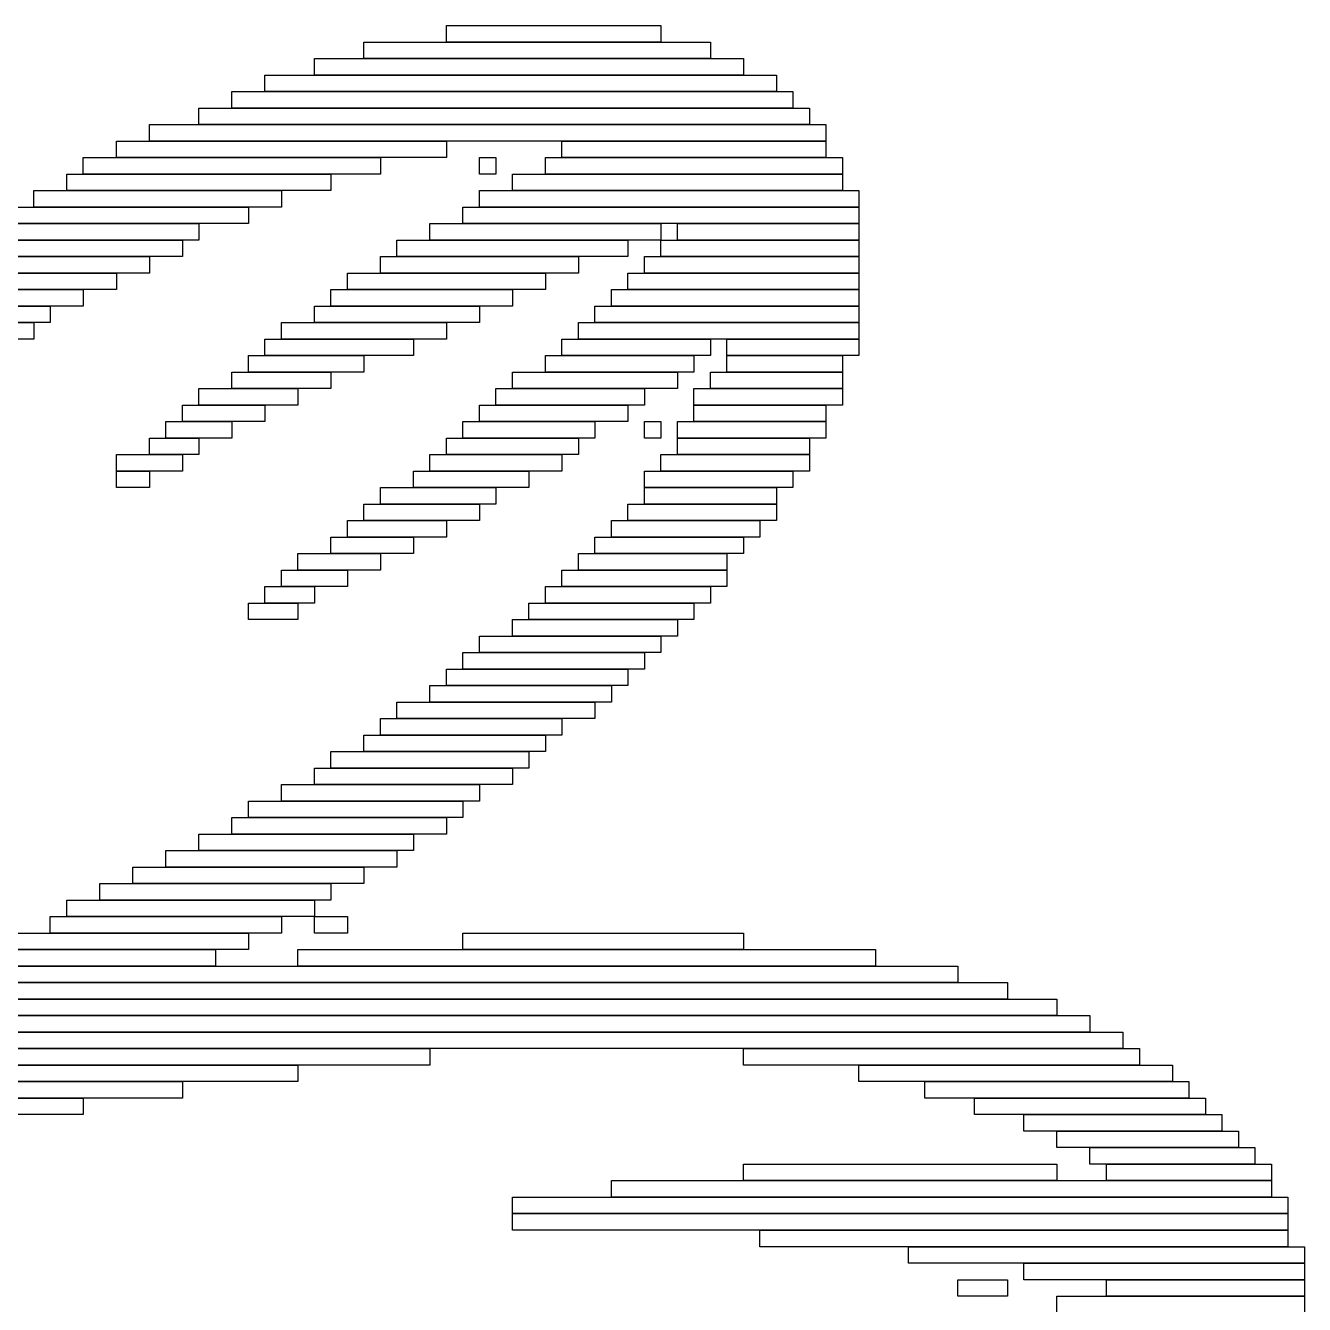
# Model space of a CAD drawing. Extents: x 374 to 650, y 311 to 714.
# Drawn here: x 572.5 to 650, y 589.5 to 667 of the extents above; entities that cross this region are included whole.
import ezdxf

# ---------------------------------------------------------------- set-up
doc = ezdxf.new("R2010")
doc.units = 0

msp = doc.modelspace()

# ---------------------------------------------------------------- linework, layer by layer
for p, q in [((598, 667), (611, 667)), ((598, 666), (598, 667)), ((611, 667), (611, 666)), ((593, 666), (614, 666)), ((593, 665), (593, 666)), ((611, 666), (598, 666)), ((614, 666), (614, 665)), ((590, 665), (616, 665)), ((590, 664), (590, 665)), ((614, 665), (593, 665)), ((616, 665), (616, 664)), ((587, 664), (618, 664)), ((587, 663), (587, 664)), ((616, 664), (590, 664)), ((618, 664), (618, 663)), ((585, 663), (619, 663)), ((585, 662), (585, 663)), ((618, 663), (587, 663)), ((619, 663), (619, 662)), ((583, 662), (620, 662)), ((583, 661), (583, 662)), ((619, 662), (585, 662)), ((620, 662), (620, 661)), ((580, 661), (621, 661)), ((580, 660), (580, 661)), ((620, 661), (583, 661)), ((621, 661), (621, 660)), ((578, 660), (598, 660)), ((578, 659), (578, 660)), ((621, 660), (580, 660)), ((598, 660), (598, 659)), ((605, 660), (621, 660)), ((605, 659), (605, 660)), ((621, 660), (621, 659)), ((576, 659), (594, 659)), ((576, 658), (576, 659)), ((598, 659), (578, 659)), ((594, 659), (594, 658)), ((600, 659), (601, 659)), ((600, 658), (600, 659)), ((601, 659), (601, 658)), ((604, 659), (622, 659)), ((604, 658), (604, 659)), ((621, 659), (605, 659)), ((622, 659), (622, 658)), ((575, 658), (591, 658)), ((575, 657), (575, 658)), ((594, 658), (576, 658)), ((591, 658), (591, 657)), ((601, 658), (600, 658)), ((602, 658), (622, 658)), ((602, 657), (602, 658)), ((622, 658), (604, 658)), ((622, 658), (622, 657)), ((573, 657), (588, 657)), ((573, 656), (573, 657)), ((591, 657), (575, 657)), ((588, 657), (588, 656)), ((600, 657), (623, 657)), ((600, 656), (600, 657)), ((622, 657), (602, 657)), ((623, 657), (623, 656)), ((571, 656), (586, 656)), ((588, 656), (573, 656)), ((586, 656), (586, 655)), ((599, 656), (623, 656)), ((599, 655), (599, 656)), ((623, 656), (600, 656)), ((623, 656), (623, 655)), ((570, 655), (583, 655)), ((586, 655), (571, 655)), ((583, 655), (583, 654)), ((597, 655), (611, 655)), ((597, 654), (597, 655)), ((623, 655), (599, 655)), ((611, 655), (611, 654)), ((612, 655), (623, 655)), ((612, 654), (612, 655)), ((623, 655), (623, 654)), ((568, 654), (582, 654)), ((583, 654), (570, 654)), ((582, 654), (582, 653)), ((595, 654), (609, 654)), ((595, 653), (595, 654)), ((611, 654), (597, 654)), ((609, 654), (609, 653)), ((611, 654), (623, 654)), ((611, 653), (611, 654)), ((623, 654), (612, 654)), ((623, 654), (623, 653)), ((567, 653), (580, 653)), ((582, 653), (568, 653)), ((580, 653), (580, 652)), ((594, 653), (606, 653)), ((594, 652), (594, 653)), ((609, 653), (595, 653)), ((606, 653), (606, 652)), ((610, 653), (623, 653)), ((610, 652), (610, 653)), ((623, 653), (611, 653)), ((623, 653), (623, 652)), ((565, 652), (578, 652)), ((580, 652), (567, 652)), ((578, 652), (578, 651)), ((592, 652), (604, 652)), ((592, 651), (592, 652)), ((606, 652), (594, 652)), ((604, 652), (604, 651)), ((609, 652), (623, 652)), ((609, 651), (609, 652)), ((623, 652), (610, 652)), ((623, 652), (623, 651)), ((564, 651), (576, 651)), ((578, 651), (565, 651)), ((576, 651), (576, 650)), ((591, 651), (602, 651)), ((591, 650), (591, 651)), ((604, 651), (592, 651)), ((602, 651), (602, 650)), ((608, 651), (623, 651)), ((608, 650), (608, 651)), ((623, 651), (609, 651)), ((623, 651), (623, 650)), ((562, 650), (574, 650)), ((576, 650), (564, 650)), ((574, 650), (574, 649)), ((590, 650), (600, 650)), ((590, 649), (590, 650)), ((602, 650), (591, 650)), ((600, 650), (600, 649)), ((607, 650), (623, 650)), ((607, 649), (607, 650)), ((623, 650), (608, 650)), ((623, 650), (623, 649)), ((561, 649), (573, 649)), ((574, 649), (562, 649)), ((573, 649), (573, 648)), ((588, 649), (598, 649)), ((588, 648), (588, 649)), ((600, 649), (590, 649)), ((598, 649), (598, 648)), ((606, 649), (623, 649)), ((606, 648), (606, 649)), ((623, 649), (607, 649)), ((623, 649), (623, 648)), ((573, 648), (561, 648)), ((587, 648), (596, 648)), ((587, 647), (587, 648)), ((598, 648), (588, 648)), ((596, 648), (596, 647)), ((605, 648), (614, 648)), ((605, 647), (605, 648)), ((623, 648), (606, 648)), ((614, 648), (614, 647)), ((615, 648), (623, 648)), ((615, 647), (615, 648)), ((623, 648), (623, 647)), ((586, 647), (593, 647)), ((586, 646), (586, 647)), ((596, 647), (587, 647)), ((593, 647), (593, 646)), ((604, 647), (613, 647)), ((604, 646), (604, 647)), ((614, 647), (605, 647)), ((613, 647), (613, 646)), ((623, 647), (615, 647)), ((615, 647), (622, 647)), ((615, 646), (615, 647)), ((622, 647), (622, 646)), ((585, 646), (591, 646)), ((585, 645), (585, 646)), ((593, 646), (586, 646)), ((591, 646), (591, 645)), ((602, 646), (612, 646)), ((602, 645), (602, 646)), ((613, 646), (604, 646)), ((612, 646), (612, 645)), ((614, 646), (622, 646)), ((614, 645), (614, 646)), ((622, 646), (615, 646)), ((622, 646), (622, 645)), ((583, 645), (589, 645)), ((583, 644), (583, 645)), ((591, 645), (585, 645)), ((589, 645), (589, 644)), ((601, 645), (610, 645)), ((601, 644), (601, 645)), ((612, 645), (602, 645)), ((610, 645), (610, 644)), ((613, 645), (622, 645)), ((613, 644), (613, 645)), ((622, 645), (614, 645)), ((622, 645), (622, 644)), ((582, 644), (587, 644)), ((582, 643), (582, 644)), ((589, 644), (583, 644)), ((587, 644), (587, 643)), ((600, 644), (609, 644)), ((600, 643), (600, 644)), ((610, 644), (601, 644)), ((609, 644), (609, 643)), ((622, 644), (613, 644)), ((613, 644), (621, 644)), ((613, 643), (613, 644)), ((621, 644), (621, 643)), ((581, 643), (585, 643)), ((581, 642), (581, 643)), ((587, 643), (582, 643)), ((585, 643), (585, 642)), ((599, 643), (607, 643)), ((599, 642), (599, 643)), ((609, 643), (600, 643)), ((607, 643), (607, 642)), ((610, 643), (611, 643)), ((610, 642), (610, 643)), ((611, 643), (611, 642)), ((612, 643), (621, 643)), ((612, 642), (612, 643)), ((621, 643), (613, 643)), ((621, 643), (621, 642)), ((580, 642), (583, 642)), ((580, 641), (580, 642)), ((585, 642), (581, 642)), ((583, 642), (583, 641)), ((598, 642), (606, 642)), ((598, 641), (598, 642)), ((607, 642), (599, 642)), ((606, 642), (606, 641)), ((611, 642), (610, 642)), ((621, 642), (612, 642)), ((612, 642), (620, 642)), ((612, 641), (612, 642)), ((620, 642), (620, 641)), ((578, 641), (582, 641)), ((578, 640), (578, 641)), ((583, 641), (580, 641)), ((582, 641), (582, 640)), ((597, 641), (605, 641)), ((597, 640), (597, 641)), ((606, 641), (598, 641)), ((605, 641), (605, 640)), ((611, 641), (620, 641)), ((611, 640), (611, 641)), ((620, 641), (612, 641)), ((620, 641), (620, 640)), ((582, 640), (578, 640)), ((578, 640), (580, 640)), ((578, 639), (578, 640)), ((580, 640), (580, 639)), ((596, 640), (603, 640)), ((596, 639), (596, 640)), ((605, 640), (597, 640)), ((603, 640), (603, 639)), ((610, 640), (619, 640)), ((610, 639), (610, 640)), ((620, 640), (611, 640)), ((619, 640), (619, 639)), ((580, 639), (578, 639)), ((594, 639), (601, 639)), ((594, 638), (594, 639)), ((603, 639), (596, 639)), ((601, 639), (601, 638)), ((619, 639), (610, 639)), ((610, 639), (618, 639)), ((610, 638), (610, 639)), ((618, 639), (618, 638)), ((593, 638), (600, 638)), ((593, 637), (593, 638)), ((601, 638), (594, 638)), ((600, 638), (600, 637)), ((609, 638), (618, 638)), ((609, 637), (609, 638)), ((618, 638), (610, 638)), ((618, 638), (618, 637)), ((592, 637), (598, 637)), ((592, 636), (592, 637)), ((600, 637), (593, 637)), ((598, 637), (598, 636)), ((608, 637), (617, 637)), ((608, 636), (608, 637)), ((618, 637), (609, 637)), ((617, 637), (617, 636)), ((591, 636), (596, 636)), ((591, 635), (591, 636)), ((598, 636), (592, 636)), ((596, 636), (596, 635)), ((607, 636), (616, 636)), ((607, 635), (607, 636)), ((617, 636), (608, 636)), ((616, 636), (616, 635)), ((589, 635), (594, 635)), ((589, 634), (589, 635)), ((596, 635), (591, 635)), ((594, 635), (594, 634)), ((606, 635), (615, 635)), ((606, 634), (606, 635)), ((616, 635), (607, 635)), ((615, 635), (615, 634)), ((588, 634), (592, 634)), ((588, 633), (588, 634)), ((594, 634), (589, 634)), ((592, 634), (592, 633)), ((605, 634), (615, 634)), ((605, 633), (605, 634)), ((615, 634), (606, 634)), ((615, 634), (615, 633)), ((587, 633), (590, 633)), ((587, 632), (587, 633)), ((592, 633), (588, 633)), ((590, 633), (590, 632)), ((604, 633), (614, 633)), ((604, 632), (604, 633)), ((615, 633), (605, 633)), ((614, 633), (614, 632)), ((586, 632), (589, 632)), ((586, 631), (586, 632)), ((590, 632), (587, 632)), ((589, 632), (589, 631)), ((603, 632), (613, 632)), ((603, 631), (603, 632)), ((614, 632), (604, 632)), ((613, 632), (613, 631)), ((589, 631), (586, 631)), ((602, 631), (612, 631)), ((602, 630), (602, 631)), ((613, 631), (603, 631)), ((612, 631), (612, 630)), ((600, 630), (611, 630)), ((600, 629), (600, 630)), ((612, 630), (602, 630)), ((611, 630), (611, 629)), ((599, 629), (610, 629)), ((599, 628), (599, 629)), ((611, 629), (600, 629)), ((610, 629), (610, 628)), ((598, 628), (609, 628)), ((598, 627), (598, 628)), ((610, 628), (599, 628)), ((609, 628), (609, 627)), ((597, 627), (608, 627)), ((597, 626), (597, 627)), ((609, 627), (598, 627)), ((608, 627), (608, 626)), ((595, 626), (607, 626)), ((595, 625), (595, 626)), ((608, 626), (597, 626)), ((607, 626), (607, 625)), ((594, 625), (605, 625)), ((594, 624), (594, 625)), ((607, 625), (595, 625)), ((605, 625), (605, 624)), ((593, 624), (604, 624)), ((593, 623), (593, 624)), ((605, 624), (594, 624)), ((604, 624), (604, 623)), ((591, 623), (603, 623)), ((591, 622), (591, 623)), ((604, 623), (593, 623)), ((603, 623), (603, 622)), ((590, 622), (602, 622)), ((590, 621), (590, 622)), ((603, 622), (591, 622)), ((602, 622), (602, 621)), ((588, 621), (600, 621)), ((588, 620), (588, 621)), ((602, 621), (590, 621)), ((600, 621), (600, 620)), ((586, 620), (599, 620)), ((586, 619), (586, 620)), ((600, 620), (588, 620)), ((599, 620), (599, 619)), ((585, 619), (598, 619)), ((585, 618), (585, 619)), ((599, 619), (586, 619)), ((598, 619), (598, 618)), ((583, 618), (596, 618)), ((583, 617), (583, 618)), ((598, 618), (585, 618)), ((596, 618), (596, 617)), ((581, 617), (595, 617)), ((581, 616), (581, 617)), ((596, 617), (583, 617)), ((595, 617), (595, 616)), ((579, 616), (593, 616)), ((579, 615), (579, 616)), ((595, 616), (581, 616)), ((593, 616), (593, 615)), ((577, 615), (591, 615)), ((577, 614), (577, 615)), ((593, 615), (579, 615)), ((591, 615), (591, 614)), ((575, 614), (590, 614)), ((575, 613), (575, 614)), ((591, 614), (577, 614)), ((590, 614), (590, 613)), ((574, 613), (588, 613)), ((574, 612), (574, 613)), ((590, 613), (575, 613)), ((588, 613), (588, 612)), ((590, 613), (592, 613)), ((590, 612), (590, 613)), ((592, 613), (592, 612)), ((571, 612), (586, 612)), ((588, 612), (574, 612)), ((586, 612), (586, 611)), ((592, 612), (590, 612)), ((599, 612), (616, 612)), ((599, 611), (599, 612)), ((616, 612), (616, 611)), ((569, 611), (584, 611)), ((586, 611), (571, 611)), ((584, 611), (584, 610)), ((589, 611), (624, 611)), ((589, 610), (589, 611)), ((616, 611), (599, 611)), ((624, 611), (624, 610)), ((567, 610), (629, 610)), ((584, 610), (569, 610)), ((624, 610), (589, 610)), ((629, 610), (629, 609)), ((565, 609), (632, 609)), ((629, 609), (567, 609)), ((632, 609), (632, 608)), ((562, 608), (635, 608)), ((632, 608), (565, 608)), ((635, 608), (635, 607)), ((560, 607), (637, 607)), ((635, 607), (562, 607)), ((637, 607), (637, 606)), ((557, 606), (639, 606)), ((637, 606), (560, 606)), ((639, 606), (639, 605)), ((555, 605), (597, 605)), ((639, 605), (557, 605)), ((597, 605), (597, 604)), ((616, 605), (640, 605)), ((616, 604), (616, 605)), ((640, 605), (640, 604)), ((552, 604), (589, 604)), ((597, 604), (555, 604)), ((589, 604), (589, 603)), ((640, 604), (616, 604)), ((623, 604), (642, 604)), ((623, 603), (623, 604)), ((642, 604), (642, 603)), ((550, 603), (582, 603)), ((589, 603), (552, 603)), ((582, 603), (582, 602)), ((642, 603), (623, 603)), ((627, 603), (643, 603)), ((627, 602), (627, 603)), ((643, 603), (643, 602)), ((547, 602), (576, 602)), ((582, 602), (550, 602)), ((576, 602), (576, 601)), ((643, 602), (627, 602)), ((630, 602), (644, 602)), ((630, 601), (630, 602)), ((644, 602), (644, 601)), ((576, 601), (547, 601)), ((644, 601), (630, 601)), ((633, 601), (645, 601)), ((633, 600), (633, 601)), ((645, 601), (645, 600)), ((645, 600), (633, 600)), ((635, 600), (646, 600)), ((635, 599), (635, 600)), ((646, 600), (646, 599)), ((646, 599), (635, 599)), ((637, 599), (647, 599)), ((637, 598), (637, 599)), ((647, 599), (647, 598)), ((616, 598), (635, 598)), ((616, 597), (616, 598)), ((635, 598), (635, 597)), ((647, 598), (637, 598)), ((638, 598), (648, 598)), ((638, 597), (638, 598)), ((648, 598), (648, 597)), ((608, 597), (648, 597)), ((608, 596), (608, 597)), ((635, 597), (616, 597)), ((648, 597), (638, 597)), ((648, 597), (648, 596)), ((602, 596), (649, 596)), ((602, 595), (602, 596)), ((648, 596), (608, 596)), ((649, 596), (649, 595)), ((649, 595), (602, 595)), ((602, 595), (649, 595)), ((602, 594), (602, 595)), ((649, 595), (649, 594)), ((649, 594), (602, 594)), ((617, 594), (649, 594)), ((617, 593), (617, 594)), ((649, 594), (649, 593)), ((649, 593), (617, 593)), ((626, 593), (650, 593)), ((626, 592), (626, 593)), ((650, 593), (650, 592)), ((650, 592), (626, 592)), ((633, 592), (650, 592)), ((633, 591), (633, 592)), ((650, 592), (650, 591)), ((629, 591), (632, 591)), ((629, 590), (629, 591)), ((632, 591), (632, 590)), ((650, 591), (633, 591)), ((638, 591), (650, 591)), ((638, 590), (638, 591)), ((650, 591), (650, 590)), ((632, 590), (629, 590)), ((635, 590), (650, 590)), ((635, 589), (635, 590)), ((650, 590), (638, 590)), ((650, 590), (650, 589))]:
    msp.add_line(p, q)

doc.saveas('drawing.dxf')
